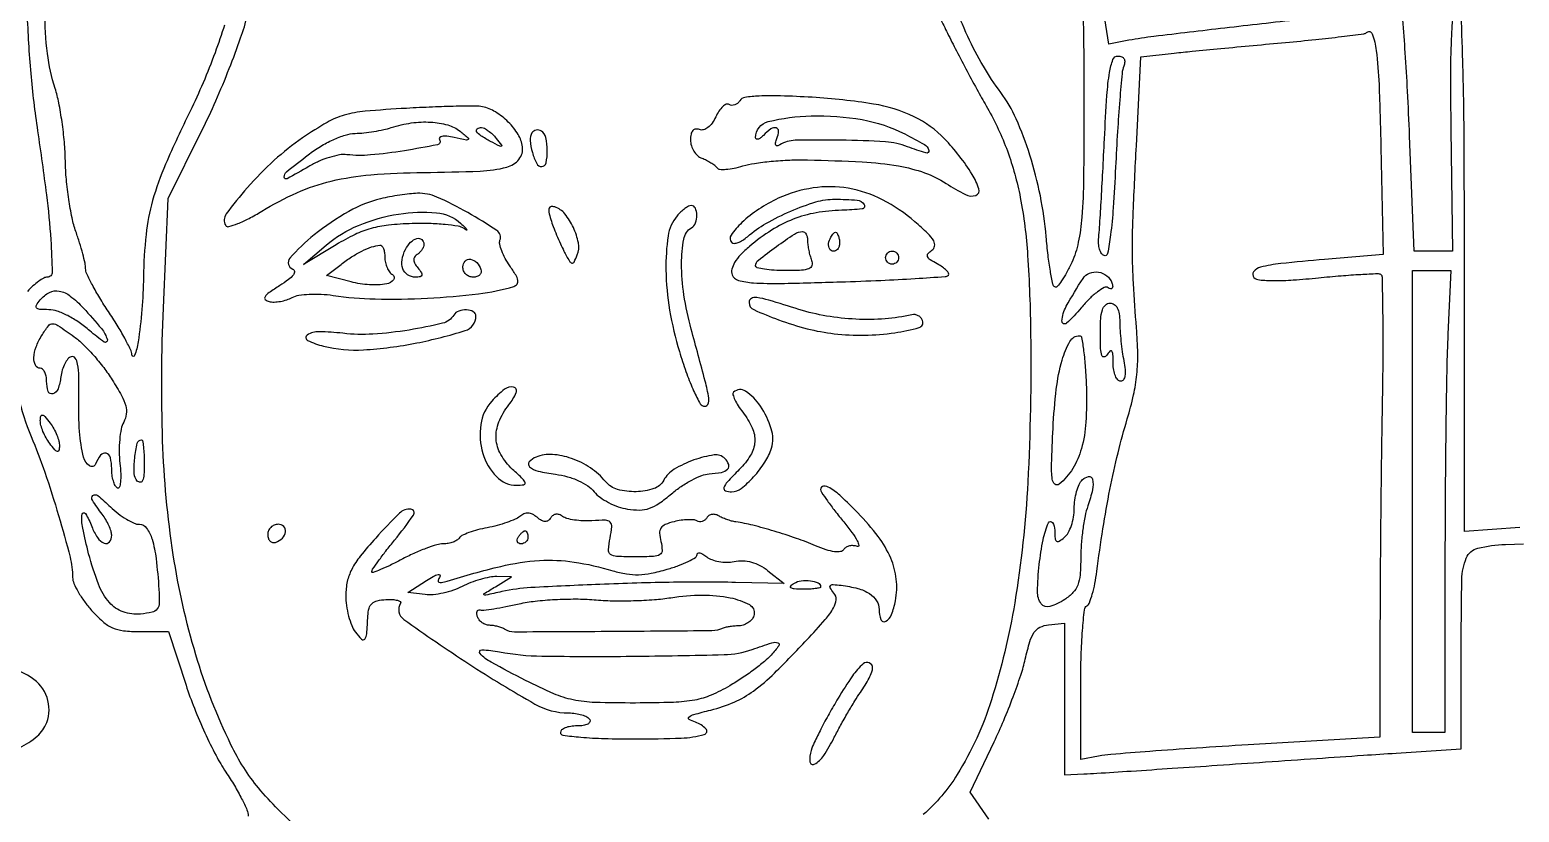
# Model space of a CAD drawing. Extents: x 33 to 995, y 30 to 1513.
# Drawn here: x 444.4 to 673.4, y 936.7 to 1057 of the extents above; entities that cross this region are included whole.
import ezdxf

# ---------------------------------------------------------------- set-up
doc = ezdxf.new("R2010")
doc.units = 0

msp = doc.modelspace()

# ---------------------------------------------------------------- linework, layer by layer
for points in [[(969.036452, 1225.056595, -0.000004), (969.039353, 1088.299549, -0.000008), (969.038944, 928.132759, -0.000006), (969.033447, 745.616071)], [(276.975462, 751.66875, 0.000287), (291.244919, 723.455401, 0.000683), (301.894641, 702.5, -0.000082), (311.121065, 684.399125, -0.000073), (320.711442, 665.569818, -0.000073), (329.335168, 648.62616, -0.000225), (335.160797, 637.163211), (346.5, 614.826422), (501, 614.908769, -0.000002), (561.298067, 614.940643, -0.000003), (614.572792, 614.968231, -0.000002), (659.799513, 614.99122, -0.000053), (670.673333, 614.995558), (685.846667, 615)], [(56.838383, 550.971158, 0.000004), (56.774237, 658.613587, 0.000005), (56.715227, 754.844653, 0.000003), (56.664187, 835.950257, 0.000067), (56.646079, 859.5, -0.000403), (56.643947, 881.789623, -0.00003), (56.690827, 942.55625, -0.000042), (56.757144, 1015.035999, -0.000032), (56.841506, 1094.5), (57.067621, 1295.5)], [(972.956293, 313.397605, 0.000039), (972.978038, 768.984398, 0.000039), (972.928152, 1226.063636, 0.000618)], [(53.508353, 1474.214499, 0.000027), (53.251612, 1321.329098, 0.00033), (53.052888, 1115.372179, 0.000076), (53, 768.50806), (53, 62.314567)], [(38.822837, 332.31249, -0.000046), (38.889141, 769.339498, -0.000051), (39.034879, 1189.135476, -0.000465), (39.288314, 1372.643788, -0.000087), (39.584884, 1491.939655, -0.098597), (40.571108, 1496.824427, -0.031477), (42.041633, 1499.802126, -0.045918), (43.725173, 1502.193461, -0.046088), (45.811833, 1504.231037, -0.032025), (48.5, 1506.13944, -0.137776), (53.048935, 1507.445047, -0.000422), (114.224298, 1507.740408, -0.000933), (216.862219, 1507.95772, -0.000061), (514.602117, 1507.996262), (977.704234, 1508), (981.07832, 1505.726203, -0.029148), (982.52989, 1504.619797, -0.018066), (984.105016, 1503.165079, -0.018106), (985.561024, 1501.610852, -0.030905), (986.643885, 1500.200472), (988.835363, 1496.948538), (989.233898, 772.224269), (989.632433, 47.5)], [(995.005458, 43.718342), (994.752729, 770.609171), (994.5, 1497.5), (991.694724, 1502.272392, 0.032229), (990.320582, 1504.29898, 0.021357), (988.502755, 1506.444128, 0.02152), (986.549572, 1508.384329, 0.038625), (984.767769, 1509.772392), (980.646091, 1512.5), (515.573046, 1512.712577, 0.000094), (263.010968, 1512.780544, 0.000625), (137.080546, 1512.633358, 0.000111), (51.337268, 1512.406859, 0.105014), (47.5, 1511.580442, 0.060151), (44.399911, 1509.715644, 0.033004), (41.086923, 1506.764579, 0.032003), (38.025614, 1503.225534, 0.039426), (35.669775, 1499.552908), (33.5, 1495.5), (33.247266, 770.21552, 0.000036), (33.115334, 293.12885, 0.000631)], [(49.921437, 30.277249, 0.000009), (186.426532, 30.187823, 0.000194)], [(703.379674, 1077.199471, 0.00003), (702.954765, 1065.209168, 0.00003), (702.494555, 1052.178972, 0.000036)], [(373.192375, 970.703322, -0.000026), (373.275493, 997.513324, -0.000674)], [(639.495433, 1058.571145, 0.001721), (628.158593, 1057.290329, 0.001084), (617.262557, 1055.99737, 0.015642), (613.414209, 1055.409609), (610.328417, 1054.83903), (609.102191, 1062.669515, -0.00664)], [(606.365532, 1059.797234, -0.00448), (606.493696, 1045.966521, -0.002656), (606.435053, 1034.248151, -0.01643), (606.175206, 1028.233051, -0.032473), (605.626025, 1024.362671, -0.054518), (604.610414, 1021.243773, -0.016984), (603.834775, 1019.66913, -0.028674), (603.067081, 1018.414155, -0.029085), (602.390404, 1017.550279, -0.365522), (602.009975, 1017.493835, -0.206894), (601.704889, 1017.931101, -0.007737), (601.326839, 1019.943617, -0.012871), (600.970384, 1022.393713, -0.008573), (600.682625, 1025.216583, 0.028478), (599.788551, 1031.498157, 0.026739), (598.174162, 1037.773789, 0.028125), (596.069293, 1043.340716, 0.055918), (593.691094, 1047.404836, -0.028351), (591.030495, 1051.426392, -0.022995), (588.633892, 1056.009594, -0.021797), (586.545301, 1061.058468, -0.019297)], [(673.5, 980.5), (669.25, 980.192502), (665, 979.885004), (665, 1020.525836, 0.001341), (664.946617, 1040.432163, 0.005885), (664.745227, 1052.184913, 0.00291), (664.461701, 1060.346884, 0.499192)], [(443.987702, 1059.626374, 0.013046), (444.560797, 1050.314798, 0.015143), (445.604411, 1041.5, -0.005395), (446.962239, 1031.675596, -0.014917), (447.636432, 1024.726689, -0.011967), (447.850214, 1019.752764, -0.419796), (447.111634, 1019, 0.127596), (446.5838, 1018.863071, 0.027824), (445.782623, 1018.35711, 0.027275), (444.895412, 1017.649223, 0.023202), (444.038955, 1016.811439, 0.147339)], [(474.349041, 1057.765669, -0.012473), (472.891559, 1053.497454, -0.012063), (471.05927, 1048.884947, -0.013161), (469.055809, 1044.5, 0.010631), (465.28775, 1036.362094, 0.034595), (463.289133, 1030.769245, 0.042115), (462.288851, 1025.56434, 0.022296), (461.887262, 1019, -0.01623), (461.642694, 1014.010295, -0.016273), (461.07503, 1009.051328, -0.054458), (460.527677, 1006.954384, -0.800193), (460.118315, 1007.013348, 0.092461), (459.884686, 1007.883101, 0.011924), (459.00663, 1009.608829, 0.013587), (457.848842, 1011.623068, 0.010955), (456.5, 1013.723898, -0.011616), (455.159715, 1015.817487, -0.014827), (454.028125, 1017.809703, -0.012759), (453.182584, 1019.510355, -0.109403), (453, 1020.334823, 0.054852), (452.912091, 1021.133732, 0.009949), (452.558303, 1022.585167, 0.01061), (452.072, 1024.275035, 0.009441), (451.496352, 1026.010339, -0.033394), (450.910291, 1028.108158, -0.014463), (450.400411, 1030.963073, -0.014236), (450.031256, 1034.041693, -0.018346), (449.876996, 1036.886066, 0.01749), (449.726746, 1039.747055, 0.013173), (449.369095, 1042.876586, 0.013361), (448.876066, 1045.803972, 0.029722), (448.310458, 1047.991673, -0.047794), (447.119937, 1053.39386, -0.030385), (446.729291, 1059.827532, -0.030231)], [(486.912541, 933.108361, -0.011225), (482.598974, 937.168227, -0.025655), (479.58106, 940.460555, -0.031323), (477.303946, 943.596744, -0.028035), (475.34277, 947.108361, -0.040703), (469.942016, 960.954029, -0.034298), (466.476657, 976.307581, -0.030132), (464.838622, 993.837964, -0.019319), (464.955368, 1014.284117), (465.700117, 1031.068234), (470.886756, 1041.554338, 0.011539), (473.005406, 1046.098679, 0.009239), (475.082073, 1051.083896, 0.00936), (476.832133, 1055.768724, 0.02331), (477.88532, 1059.270221, -0.041069)], [(584.325899, 1058.825285, -0.008735), (585.524379, 1056.5, 0.004776), (586.887168, 1053.803708, 0.002919), (588.544207, 1050.646875, 0.002925), (590.222358, 1047.538644, 0.005191), (591.646682, 1045, -0.042868), (594.722757, 1038.397451, -0.040321), (596.703848, 1031.231144, -0.031225), (597.835307, 1022.347371, -0.012905), (598.301273, 1010.231666, -0.015924), (597.864443, 987.498025, -0.028518), (595.850192, 968.933593, -0.035013), (592.276081, 954.011949, -0.0622), (587.022123, 942.535795, -0.075232), (581.795811, 936.377983, -0.015913)], [(663.257785, 1060.047093, 0.010073), (662.992872, 1056.198951, 0.012014), (662.85464, 1050.571999, 0.003288), (662.908259, 1041.695398), (663.144128, 1023), (660.214832, 1023), (657.285537, 1023), (656.561021, 1040.727762, 0.002509), (656.246426, 1047.582269, 0.003897), (655.899347, 1053.490673, 0.001229), (655.546746, 1058.59813, 0.121135)], [(442.661886, 1000.703281, 0.049706), (444.612798, 994.5, -0.018623), (446.709334, 989.042755, -0.010719), (448.845279, 982.331141, -0.008632), (450.603047, 975.965282, -0.063121), (451, 972.833406, 0.103288), (451.189626, 971.925249, 0.027694), (451.857154, 970.601525, 0.026832), (452.801126, 969.148358, 0.024873), (453.917971, 967.765777, 0.029043), (455.651661, 966.038608, 0.077302), (457.117264, 965.09683, 0.076433), (458.809566, 964.638875, 0.027935), (461.293269, 964.5), (465.750596, 964.5), (468.43207, 956.266126, 0.016445), (469.710418, 952.739114, 0.012379), (471.33731, 948.947947, 0.01255), (473.046498, 945.45627, 0.028014), (474.556772, 942.915637, -0.013754), (475.87482, 940.835725, -0.01677), (476.987341, 938.817484, -0.015403), (477.804388, 937.07948, -0.103149), (477.995879, 936.149511, 0.046245)], [(591.856577, 935.656603), (589.009873, 939.813207), (592.677148, 947.535445, 0.011378), (594.164042, 950.859571, 0.009423), (595.598961, 954.462508, 0.009543), (596.789452, 957.816463, 0.025123), (597.473956, 960.272941, -0.01583), (598.175587, 962.984733, -0.077889), (598.847128, 964.410052, -0.132622), (599.735952, 965.176071, -0.085442), (601.051745, 965.550377), (603.5, 965.812553), (603.5, 954.156277), (603.5, 942.5), (606.5, 942.627174, 0.005225), (608.461113, 942.730846, 0.000397), (613.759375, 943.070704, 0.000546), (620.078623, 943.488021, 0.000416), (627, 943.95848, -0.000095), (634.433085, 944.468513, -0.00008), (642.296875, 945.005328, -0.000081), (649.46864, 945.492579, -0.000226), (654.5, 945.831307), (664.5, 946.5), (664.5, 961.5, -0.004687), (664.603388, 972.528526, -0.093683), (665.287734, 975.810519, -0.240689), (667.068259, 977.328625, -0.049508), (671.287323, 977.90032), (674.074645, 978)], [(442.83543, 946.644543, 0.062653), (445.5417, 948.432634, 0.125264), (447.006504, 950.517106, 0.176142), (447.062948, 954.378908, 0.16983), (444.630343, 957.445983, 0.100787), (439.507814, 959.39115, 0.040525)]]:
    msp.add_lwpolyline(points, format="xyb")
for points in [[(652.145972, 1039), (652.5, 1022.5), (643.5, 1021.725487, 0.004568), (636.745243, 1021.08197, 0.036278), (633.65838, 1020.530951, 0.163712), (632.588735, 1019.839723, 0.38153), (632.638338, 1018.961662, 0.178163), (633.476502, 1018.574447, 0.018407), (635.686719, 1018.478608, 0.018445), (638.674591, 1018.569355, 0.008482), (642.555556, 1018.896955, -0.004429), (646.026745, 1019.218324, -0.006732), (649.04843, 1019.430176, -0.002908), (651.620422, 1019.560731, -0.150127), (652.098674, 1019.437019, -0.255745), (652.337363, 1019.019057, -0.00111), (652.422618, 1013.659167, -0.004885), (652.446682, 1007.5126, -0.003015), (652.360772, 1000.284508, 0.001227), (652.230892, 991.884915, 0.000789), (652.119512, 982.140713, 0.000792), (652.040658, 972.603381, 0.001489), (652.012099, 964.896644), (652, 948.293288), (631.75, 947.088283, 0.00163), (623.792769, 946.588745, 0.002238), (616.640625, 946.084177, 0.001433), (610.634121, 945.61609, 0.026664), (608.75, 945.362184), (606, 944.841089), (606, 956.361528, -0.007644), (606.068153, 960.818963, -0.01178), (606.276778, 964.668895, -0.00625), (606.565719, 967.863705, -0.2327), (606.942222, 968.464291, 0.164888), (607.34247, 968.948861, 0.020484), (607.78208, 970.264024, 0.022381), (608.181978, 971.920588, 0.01679), (608.478191, 973.773308, -0.008109), (609.405836, 980.300264, -0.00993), (610.492284, 986.365134, -0.010618), (611.741124, 991.993335, -0.012908), (613.1578, 997.205263, 0.017742), (614.119637, 1000.883953, 0.02988), (614.629388, 1004.032367, 0.02928), (614.765911, 1007.263321, 0.016243), (614.573406, 1011.205263, -0.006053), (614.100914, 1018.024921, -0.014071), (613.952712, 1023.146773, -0.010753), (614.07451, 1029.024451, -0.002316), (614.551382, 1039.194105), (615.257107, 1052.888211), (620.378554, 1053.440368, -0.002308), (623.12171, 1053.723312, -0.000606), (627.520575, 1054.151144, -0.000615), (632.530145, 1054.626028, -0.00063), (637.5, 1055.084659, 0.003005), (642.131035, 1055.534208, 0.004725), (646.102292, 1055.981782, 0.001398), (649.535883, 1056.411404, 0.164523), (649.933333, 1056.605063, -0.54741), (650.819955, 1056.404763, -0.055527), (651.434357, 1053.849508, -0.021818), (651.861073, 1048.61872, -0.004079)], [(612.61887, 1051.449174, 0.068577), (612.35816, 1050.333041, 0.002855), (612.002529, 1046.24708, 0.004897), (611.655321, 1041.386557, 0.003454), (611.356372, 1035.917677, -0.004941), (610.996615, 1029.676855, -0.015348), (610.583561, 1025.482313, -0.014143), (610.13172, 1022.630527, -0.459152), (609.594491, 1022.319712, -0.171026), (609.194274, 1022.640155, -0.06687), (608.89938, 1023.294643, -0.055887), (608.744473, 1024.155051, -0.044164), (608.7651, 1025.101209, 0.011912), (608.89837, 1026.642647, 0.001054), (609.133755, 1030.540668, 0.001378), (609.39193, 1035.191929, 0.001073), (609.647828, 1040.25, -0.004259), (610.02931, 1046.944721, -0.0243), (610.434555, 1050.483164, -0.047378), (610.952177, 1052.450274, -0.314495), (611.739717, 1053, -0.09295), (612.311551, 1052.892769, -0.172774), (612.664129, 1052.587933, -0.152921), (612.769838, 1052.097347, -0.068896)], [(553.570583, 1046.114205, -0.079332), (553.229893, 1045.719362, -0.090985), (552.797804, 1045.472488, -0.10077), (552.343116, 1045.409917, -0.122981), (551.935155, 1045.540076, 0.244546), (551.496192, 1045.572573, 0.085595), (550.949152, 1045.216855, 0.061045), (550.379635, 1044.542791, 0.038034), (549.879798, 1043.635531, -0.046087), (549.330239, 1042.674893, -0.074538), (548.682439, 1041.994063, -0.098259), (548.008526, 1041.655492, -0.160374), (547.375545, 1041.686132, 0.116598), (546.78676, 1041.76566, 0.193886), (546.349106, 1041.537306, 0.131986), (546.082221, 1040.976839, 0.045521), (546, 1040.075604, 0.075157), (546.130869, 1039.209885, 0.065369), (546.514063, 1038.375711, 0.067857), (547.080961, 1037.698109, 0.096586), (547.75, 1037.291557, -0.027104), (548.460367, 1036.984787, -0.025567), (549.147831, 1036.597562, -0.026459), (549.720285, 1036.191469, -0.076031), (550.051125, 1035.835711, 0.225821), (550.47636, 1035.586985, 0.037238), (551.453464, 1035.576607, 0.034671), (552.689951, 1035.742206, 0.024323), (554.051125, 1036.091344, -0.038037), (555.817851, 1036.493258, -0.013443), (558.396268, 1036.806158, -0.013254), (561.258486, 1036.999284, -0.015181), (564, 1037.028088, -0.008775), (572.402529, 1036.713671, -0.028244), (577.960645, 1036.091795, -0.042348), (581.994348, 1035.050898, -0.061491), (585.285028, 1033.420482, 0.028064), (588.258414, 1031.691373, 0.203158), (589.873211, 1031.578553, 0.411454), (590.356881, 1032.557224, 0.058452), (589.304267, 1034.802147, 0.052835), (585.059496, 1040.262562, 0.089145), (580.375318, 1043.653649, 0.07246), (574.121353, 1045.616568, 0.025187), (564.706249, 1046.647865, 0.006446), (559.839754, 1046.871141, 0.020214), (556.56712, 1046.84671, 0.024425), (554.359234, 1046.632479, 0.22143)], [(502.332588, 1044.954387, 0.007548), (495.958967, 1044.501924, 0.047875), (492.766703, 1043.915607, 0.062726), (490.116653, 1042.787028, 0.018191), (486.355248, 1040.40636, 0.034161), (481.999888, 1036.963264, 0.028205), (477.848586, 1032.742984, 0.021665), (474.603544, 1028.709054, 0.305968), (474.532558, 1026.94732, 0.334607), (475.006426, 1026.762745, 0.025658), (476.385944, 1027.2286, 0.027065), (478.121157, 1028.026701, 0.016599), (480.07709, 1029.142452, -0.034152), (485.489239, 1031.982963, -0.044928), (490.77121, 1033.764176, -0.038686), (496.872296, 1034.736995, -0.017845), (504.908931, 1035.09968, 0.007201), (513.645014, 1035.307754, 0.053895), (517.739522, 1035.909425, 0.159032), (519.6206, 1037.112516, 0.20787), (520.171824, 1039.055334, 0.105239), (519.500696, 1040.933741, 0.058603), (517.985101, 1042.847036, 0.057569), (516.020182, 1044.399867, 0.086967), (514, 1045.207402, 0.053837), (512.985165, 1045.308414, 0.00333), (509.953948, 1045.262878, 0.004907), (506.336425, 1045.1489, 0.003616)], [(510.55887, 1041.431871, -0.005304), (511.808499, 1040.400268, -0.428458), (511.822284, 1040.172635, -0.26059), (511.542428, 1040.08242, -0.003356), (509.666211, 1040.471953, 0.022731), (508.557253, 1040.657712, 0.067031), (507.785971, 1040.647416, 0.183596), (507.437268, 1040.452202, 0.323325), (507.414657, 1040.138088, -0.521859), (507.079131, 1039.362693, -0.009959), (502.005642, 1038.436704, -0.017789), (496.799412, 1037.782327, -0.051355), (493.168414, 1037.830113, 0.075393), (492.027551, 1037.790485, 0.028797), (490.480551, 1037.407312, 0.027724), (488.820642, 1036.790439, 0.030459), (487.292383, 1036.010004, -0.007771), (483.990297, 1034.130288, -0.554814), (483.534907, 1034.385674, -0.238988), (483.901996, 1035.202098, -0.005948), (487.208548, 1037.80657, -0.027693), (489.084735, 1039.08989, -0.029205), (491.059081, 1040.13323, -0.031407), (492.920462, 1040.844418, -0.067524), (494.431785, 1041.09968, 0.019172), (495.788771, 1041.195936, 0.012788), (497.333087, 1041.405267, 0.012885), (498.822539, 1041.685652, 0.024529), (500, 1042, -0.042123), (503.069337, 1042.704885, -0.048863), (506.062508, 1042.836354, -0.054766), (508.666372, 1042.407651, -0.102079)], [(516.127555, 1040.33628, -0.005653), (516.957727, 1039.30642, -0.467986), (516.920543, 1039.130474, -0.245559), (516.666209, 1039.129072, -0.003375), (515.25, 1039.871464, -0.021079), (513.785079, 1040.733193, -0.106453), (513.118362, 1041.400698, -0.420826), (513.212089, 1041.812176, -0.138418), (513.877555, 1042, -0.125596), (514.306514, 1041.890522, -0.034247), (514.900484, 1041.511282, -0.032371), (515.53766, 1040.973047, -0.028733)], [(578.928804, 1041.036321, -0.012594), (581.96082, 1039.391987, -0.208121), (582.630801, 1038.488924, -0.577106), (582.201496, 1038.087478, -0.017942), (579.388688, 1039.053562, 0.076218), (575.981182, 1039.796162, 0.011919), (569.084757, 1040.062471, 0.009161), (562.09211, 1040.037563, 0.133711), (559.746729, 1039.34347, -0.081622), (559.331439, 1039.172427, -0.357835), (559.11055, 1039.28172, -0.170867), (559.079007, 1039.649344, -0.028391), (559.298676, 1040.335955, 0.077089), (559.54106, 1041.459178, 0.368388), (559.175497, 1041.942794, 0.211417), (558.360051, 1041.778271, 0.042429), (557.2, 1040.8, -0.033322), (556.738359, 1040.396106, -0.090374), (556.3525, 1040.199179, -0.222394), (556.110257, 1040.234805, -0.251912), (556, 1040.439757, -0.345628), (557.939711, 1042.910614, -0.053472), (564.544471, 1043.793286, -0.049821), (572.411478, 1043.213648, -0.074799)], [(521.617336, 1041.189853, 0.162918), (521.340759, 1040.011687, 0.047238), (521.692214, 1038.152443, 0.046619), (522.353473, 1036.469589, 0.283018), (523.116631, 1036, 0.356483), (523.795792, 1036.554712, 0.052486), (523.97901, 1038.454075, 0.049718), (523.7599, 1040.473776, 0.205263), (523.069098, 1041.457295, 0.089335), (522.674123, 1041.61294, 0.095125), (522.258646, 1041.616057, 0.099858), (521.887426, 1041.467256, 0.10967)], [(559.5, 1031.119269, 0.038609), (556.49597, 1029.448154, 0.043346), (553.907142, 1027.390904, 0.049705), (552.236522, 1025.460379, 0.364864), (552.333333, 1024.333333, 0.218793), (552.71068, 1024.193621, 0.069449), (553.31137, 1024.324717, 0.054462), (554.02353, 1024.679656, 0.037526), (554.743869, 1025.222952, -0.050689), (557.604159, 1027.26461, -0.028593), (561.424762, 1029.164491, -0.028418), (565.289477, 1030.564163, -0.073961), (568.210162, 1030.984687, -0.019672), (571.629622, 1030.83416, -0.239243), (572.712878, 1030.165547, -0.547336), (572.386912, 1029.496636, -0.023664), (569.250004, 1029.281597, 0.038613), (565.299542, 1028.891953, 0.049496), (561.784502, 1027.902408, 0.04818), (558.460064, 1026.215326, 0.033909), (555.078687, 1023.73075, 0.025863), (553.689128, 1022.427919, 0.054519), (552.787454, 1021.25879, 0.076619), (552.359589, 1020.232764, 0.153323), (552.413602, 1019.364555, 0.240063), (553.364998, 1018.50767, 0.049208), (555.666515, 1018.127666, 0.021557), (559.888304, 1018.033966, 0.002679), (569.071359, 1018.275293, 0.002974), (575.259918, 1018.507967, 0.004714), (580.558057, 1018.788796, 0.001295), (585.153765, 1019.087811, 0.181411), (585.643802, 1019.310468, 0.332179), (585.685562, 1019.598511, 0.070436), (585.363998, 1020.032133, 0.048256), (584.764253, 1020.53283, 0.026956), (583.950547, 1021.026467, -0.021583), (582.839177, 1021.684457, -0.155075), (582.449601, 1022.160942, -0.279034), (582.525632, 1022.613241, -0.068811), (583.1149, 1023.132809, 0.206496), (583.536127, 1023.778111, 0.178927), (583.388004, 1024.578193, 0.067503), (582.487091, 1025.71075, 0.012272), (580.5, 1027.523252, 0.05979), (575.508732, 1030.905099, 0.076768), (570.256053, 1032.662289, 0.079656), (564.873641, 1032.719437, 0.070647)], [(498.358195, 1031.046066, 0.071243), (493.481004, 1029.118727, 0.038758), (488.139824, 1025.49542, 0.045805), (484.397701, 1021.902314, 0.528077), (484.832381, 1020.252029, -0.299026), (485.107604, 1019.888585, -0.18478), (484.944182, 1019.357337, -0.067406), (484.183384, 1018.616186, -0.019773), (482.832381, 1017.695545, 0.012256), (481.212613, 1016.627044, 0.094074), (480.578082, 1015.979891, 0.36285), (480.624901, 1015.548869, 0.138905), (481.197593, 1015.243107, 0.062912), (481.982758, 1015.17328, 0.034463), (482.944728, 1015.275492, 0.033747), (483.922419, 1015.517055, 0.045457), (484.761435, 1015.872324, -0.083394), (485.782455, 1016.216347, -0.026947), (487.374665, 1016.383675, -0.025779), (489.212917, 1016.382348, -0.024864), (491.063843, 1016.192923, 0.033185), (497.504019, 1015.641867, 0.017247), (505.572871, 1015.766777, 0.016993), (513.382759, 1016.423989, 0.045889), (518.821033, 1017.581127, 0.160443), (519.326614, 1017.941715, 0.208627), (519.450353, 1018.490606, 0.08833), (519.121238, 1019.349751, 0.01721), (518.213617, 1020.745873, -0.028215), (517.506485, 1021.887809, -0.033359), (516.975542, 1023.041426, -0.035453), (516.669478, 1024.05313, -0.141611), (516.706926, 1024.693025, 0.342608), (516.213916, 1026.179024, 0.018771), (511.751826, 1028.931769, 0.024957), (507.011738, 1031.31177, 0.113635), (504, 1031.888254, 0.018758), (502.818958, 1031.799884, 0.008997), (501.31147, 1031.602508, 0.008906), (499.743663, 1031.339846, 0.012573)], [(510.686346, 1027.25, -0.0066), (511.362498, 1026.613176, -0.058899), (511.620256, 1026.297334, -0.762155), (511.567483, 1026.23903, -0.033322), (511.186417, 1026.464328, 0.110857), (510.271145, 1026.829638, 0.015809), (508.253501, 1027.087934, 0.017334), (505.809043, 1027.237345, 0.014003), (503.178993, 1027.233078, 0.018471), (499.566079, 1026.992233, 0.042104), (496.882767, 1026.482692, 0.044696), (494.42127, 1025.55295, 0.023386), (491.539706, 1023.989045), (486.5, 1020.940591), (490, 1023.917858, -0.077976), (494.959877, 1026.953548, -0.058538), (501.125883, 1028.704273, -0.06237), (506.931204, 1028.908293, -0.164666)], [(524.519698, 1027.868313, 0.015627), (524.891999, 1026.781683, 0.008336), (525.416323, 1025.461317, 0.00829), (525.997187, 1024.129456, 0.012783), (526.547526, 1023, 0.008893), (527.373076, 1021.477112, 0.195853), (527.761597, 1021.169654, 0.361942), (528.107318, 1021.3207, 0.023054), (528.590056, 1022.406823, 0.141769), (528.757839, 1024.25622, 0.061448), (527.987896, 1026.627728, 0.061483), (526.666152, 1028.738372, 0.143179), (525.145061, 1029.788137, 0.102153), (524.55509, 1029.856913, 0.300687), (524.250394, 1029.614662, 0.132824), (524.219836, 1029.013632, 0.021385)], [(543.930168, 1028.415858, 0.137782), (542.55852, 1025.335131, 0.040546), (542.224526, 1020.123349, 0.037243), (542.793362, 1013.924123, 0.032062), (544.28597, 1007.550983, 0.012497), (545.30266, 1004.47427, 0.017972), (546.366964, 1001.81024, 0.013904), (547.368406, 999.704019, 0.196837), (547.988575, 999.170475, 0.365668), (548.645632, 999.432437, 0.163401), (548.81132, 1000.419245, 0.025716), (548.257882, 1003.02851, 0.001454), (546.108803, 1011, -0.028091), (544.987475, 1016.258984, -0.038859), (544.620247, 1021.066971, -0.043532), (544.955676, 1024.84914, -0.213602), (546.131352, 1026.58118, 0.165962), (546.760074, 1027.345606, 0.090742), (546.977826, 1028.553329, 0.109081), (546.7427, 1029.605237, 0.291235), (546.122445, 1030, 0.121855), (545.696617, 1029.894658, 0.035191), (545.116472, 1029.534658, 0.033134), (544.497986, 1029.022139, 0.029972)], [(564, 1024.581787, 0.032815), (564.043146, 1023.925091, 0.017107), (564.178303, 1023.115525, 0.016939), (564.374442, 1022.290883, 0.024761), (564.606989, 1021.581787, -0.155139), (564.652856, 1020.799762, -0.240741), (564.215549, 1020.302898, -0.082905), (563.064454, 1020.056175, -0.011428), (560.606989, 1020, -0.015307), (558.842053, 1020.054044, -0.025194), (557.358379, 1020.220312, -0.022727), (556.239812, 1020.455716, -0.348391), (556.017281, 1020.75, -0.223618), (556.447208, 1021.611173, -0.00974), (559.199739, 1023.696214, -0.01205), (561.998459, 1025.630317, -0.14618), (563.235918, 1026, -0.179505), (563.52754, 1025.891819, -0.091798), (563.775551, 1025.5834, -0.071806), (563.943514, 1025.124417, -0.051908)], [(499, 1022.059017, 0.05493), (499.087792, 1021.262302, 0.049397), (499.347689, 1020.473314, 0.052468), (499.730195, 1019.807981, 0.097966), (500.183624, 1019.386514, -0.443151), (500.330853, 1018.590693, -0.18913), (499.286911, 1017.956948, -0.060146), (496.661264, 1017.821317, -0.045041), (493.798973, 1018.278995), (490.029908, 1019.235685), (492.264954, 1020.968514, -0.022535), (493.876732, 1022.105688, -0.027778), (495.478455, 1023.009699, -0.030825), (496.972239, 1023.635385, -0.057601), (498.25, 1023.921053, -0.246747), (498.536819, 1023.806842, -0.081456), (498.779688, 1023.406645, -0.058859), (498.9454, 1022.796802, -0.036952)], [(505, 1024.059017, -0.09317), (504.923361, 1023.651299, -0.052969), (504.691986, 1023.204085, -0.050372), (504.352528, 1022.787676, -0.058221), (503.951442, 1022.469989, 0.110253), (503.564792, 1022.092663, 0.160707), (503.443671, 1021.63606, 0.115588), (503.608797, 1021.081807, 0.043282), (504.073886, 1020.410972, -0.024583), (504.623076, 1019.678821, -0.215656), (504.689836, 1019.288979, -0.295938), (504.439767, 1019.060578, -0.041196), (503.705778, 1019, -0.143924), (502.507986, 1019.352076, -0.164544), (501.766703, 1020.282261, -0.129482), (501.642869, 1021.667416, -0.076818), (502.170311, 1023.25, -0.07461), (502.97282, 1024.364698, -0.130584), (503.943039, 1024.94387, -0.253888), (504.670693, 1024.782073, -0.216996)], [(568.604167, 1023.270833, -0.198339), (567.941134, 1022.995338, -0.274516), (567.399603, 1023.315272, -0.160291), (567.239822, 1024.176395, -0.105175), (567.582949, 1025.134215, -0.024362), (568.012891, 1025.759582, -0.233206), (568.294341, 1025.899578, -0.286646), (568.536207, 1025.749629, -0.033951), (568.787251, 1025.138246, -0.052621), (568.903448, 1024.610215, -0.052345), (568.907167, 1024.068604, -0.057227), (568.805016, 1023.594136, -0.115259)], [(513.770833, 1020.1875, -0.134046), (513.795817, 1019.735738, -0.144529), (513.585286, 1019.348828, -0.119977), (513.158616, 1019.089234, -0.077096), (512.583333, 1019, -0.099038), (511.979073, 1019.120875, -0.097945), (511.465104, 1019.465104, -0.097945), (511.120875, 1019.979073, -0.099038), (511, 1020.583333, -0.190724), (511.346973, 1021.459866, -0.244413), (512.153639, 1021.742973, -0.165501), (513.122932, 1021.250696, -0.113253)], [(578, 1022, -0.099038), (577.923658, 1021.618362, -0.097945), (577.70625, 1021.29375, -0.097945), (577.381638, 1021.076342, -0.099038), (577, 1021, -0.099038), (576.618362, 1021.076342, -0.097945), (576.29375, 1021.29375, -0.097945), (576.076342, 1021.618362, -0.099038), (576, 1022, -0.099038), (576.076342, 1022.381638, -0.097945), (576.29375, 1022.70625, -0.097945), (576.618362, 1022.923658, -0.099038), (577, 1023, -0.099038), (577.381638, 1022.923658, -0.097945), (577.70625, 1022.70625, -0.097945), (577.923658, 1022.381638, -0.099038)], [(610.796866, 1018.110804, -0.050249), (610.910469, 1017.605237, -0.200235), (610.826081, 1017.305717, -0.285051), (610.585952, 1017.219271, -0.086151), (610.210193, 1017.370094, 0.264848), (609.61387, 1017.391431, 0.040051), (608.56426, 1016.730303, 0.036083), (607.336912, 1015.666166, 0.023753), (606.080461, 1014.281445, -0.037558), (603.800806, 1011.904242, -0.670005), (603.110607, 1012.2371, -0.11303), (603.775925, 1014.514021, -0.015325), (606.348509, 1018.805368, -0.15968), (607.349672, 1019.620656, -0.131151), (608.727472, 1019.767147, -0.127591), (610.023575, 1019.205824, -0.147772)], [(662.449642, 1010.25, 0.006655), (662.27831, 1004.885541, 0.001517), (662.136715, 995.8, 0.00157), (662.038137, 985.32344, 0.001527), (662.004141, 974.75), (662, 949), (659.5, 949), (657, 949), (657, 984.5), (657, 1020), (659.945501, 1020), (662.891002, 1020)], [(452.645441, 1014.25, -0.013333), (455.430082, 1011.081489, -0.105193), (456.336341, 1009.360636, -0.698708), (455.871192, 1009.024195, -0.031715), (453.633383, 1010.75, 0.029069), (451.985311, 1012.034949, 0.031817), (450.24673, 1013.078253, 0.034455), (448.620223, 1013.781301, 0.084981), (447.342759, 1014, -0.015857), (445.930171, 1014.044811, -0.196791), (445.45684, 1014.274647, -0.330363), (445.418969, 1014.685166, -0.036658), (446, 1015.5, -0.101216), (447.423209, 1016.642275, -0.166645), (448.93486, 1016.861977, -0.119458), (450.633096, 1016.096012, -0.040428)], [(555, 1015.10858, 0.295079), (555.713609, 1014.004681, 0.017845), (559.539746, 1012.443699, 0.025341), (563.950031, 1011.074565, 0.033125), (568.100075, 1010.301742, 0.033733), (572.737337, 1010.067611, 0.03264), (577.416078, 1010.453308, 0.030789), (581.132333, 1011.241766, 0.43861), (581.684914, 1012.320258, 0.094216), (581.426932, 1012.749593, 0.085608), (581.021565, 1013.071439, 0.085967), (580.533426, 1013.23795, 0.096176), (580.037435, 1013.220812, -0.037953), (575.920505, 1012.596779, -0.030415), (571.436126, 1012.535111, -0.03004), (566.911774, 1013.021627, -0.034173), (562.673791, 1014.038547, 0.003203), (558.02922, 1015.462135, 0.038134), (556.193265, 1015.862635, 0.162149), (555.353312, 1015.707225, 0.273086)], [(612, 1012.125, 0.016795), (612.044549, 1010.79916, 0.009154), (612.183594, 1009.176563, 0.009113), (612.385443, 1007.530513, 0.014289), (612.625, 1006.125, -0.024292), (612.827241, 1004.776084, -0.064816), (612.798889, 1003.805556, -0.117627), (612.5563, 1003.220114, -0.240425), (612.125, 1003, -0.222128), (611.693186, 1003.201793, -0.075996), (611.325971, 1003.807812, -0.05795), (611.072876, 1004.696977, -0.039012), (610.984687, 1005.75, 0.011096), (610.945789, 1007.150937, 0.155556), (610.771138, 1007.616929, 0.461139), (610.487379, 1007.628119, 0.043106), (610, 1007, -0.212321), (609.578012, 1006.72435, -0.375494), (609.248894, 1006.929865, -0.063395), (609.064582, 1008.019476, -0.009431), (609.015313, 1010.25, -0.015177), (609.078298, 1012.57116, -0.061443), (609.331491, 1013.960885, -0.125702), (609.797889, 1014.716442, -0.194308), (610.5, 1015, -0.149128), (611.14269, 1014.803953, -0.125086), (611.619565, 1014.270833, -0.084104), (611.908903, 1013.377042, -0.036331)], [(509.605619, 1013.170894, -0.196888), (507.889641, 1011.923898, -0.019099), (502.750161, 1010.874449, -0.025035), (497.165734, 1010.23974, -0.045057), (492.561645, 1010.363809, 0.024573), (488.880802, 1010.613966, 0.151626), (487.079878, 1010.091735, 0.581931), (487.134078, 1009.277366, 0.051139), (489.573293, 1008.392249, 0.077107), (495.72208, 1007.824992, 0.03335), (503.897398, 1008.882085, 0.027093), (511.350836, 1010.780795, 0.327838), (513, 1013.02568, 0.274187), (512.607428, 1013.687747, 0.114902), (511.570629, 1013.976427, 0.097174), (510.375332, 1013.794571, 0.169727)], [(451.214531, 1009.847241, -0.039455), (452.574823, 1008.706947, -0.017593), (454.184952, 1007.009824, -0.017287), (455.771216, 1005.08531, -0.022405), (457.081158, 1003.210975, -0.014897), (458.512977, 1000.79713, -0.06003), (459.156483, 999.212166, -0.098638), (459.243679, 997.95263, -0.091221), (458.848708, 996.717309, 0.074293), (458.467404, 995.649855, 0.025632), (458.232466, 994.024108, 0.024811), (458.153722, 992.179055, 0.026326), (458.261567, 990.371741, -0.017502), (458.38745, 988.745219, -0.035949), (458.34962, 987.468733, -0.058645), (458.175152, 986.683556, -0.479534), (457.875115, 986.577183, -0.142039), (457.537981, 986.950111, -0.041868), (457.257065, 987.676198, -0.038336), (457.064477, 988.584967, -0.033061), (457, 989.559017, 0.059707), (456.798373, 991.241469, 0.271889), (456.139376, 991.921776, 0.306063), (455.300218, 991.64028, 0.067377), (454.506829, 990.25, -0.48779), (453.587982, 989.986667, -0.175054), (452.691798, 991.308932, -0.045255), (452.0613, 995.250844, -0.022088), (451.939048, 1000.346204, 0.008386), (451.950557, 1003.722236, 0.040991), (451.768974, 1005.621867, 0.104035), (451.387974, 1006.563283, 0.335923), (450.788612, 1006.769085, 0.140912), (450.27154, 1006.417319, 0.053848), (449.785581, 1005.684955, 0.047826), (449.399931, 1004.726847, 0.04234), (449.183578, 1003.672881, -0.055942), (448.75136, 1001.823612, -0.236915), (447.954535, 1001.059912, -0.409761), (447.249279, 1001.426057, -0.078699), (447, 1003, 0.048028), (446.926307, 1003.765418, 0.068025), (446.70625, 1004.4125, 0.088204), (446.381882, 1004.848523, 0.191087), (446, 1005, -0.287831), (445.278369, 1005.45294, -0.125076), (445.042787, 1006.609658, -0.077024), (445.381365, 1008.265557, -0.050747), (446.240547, 1010.013569, -0.022602), (447.276597, 1011.516824, -0.243547), (447.922912, 1011.824549, -0.140887), (448.746445, 1011.557696, -0.006372)], [(606.861007, 1002.077093, -0.023801), (606.78812, 996.685346, -0.052745), (606.107515, 992.635565, -0.069137), (604.770103, 989.558042, -0.082704), (602.704911, 987.170061, -0.35864), (602.03451, 987.167365, -0.196166), (601.615878, 987.93603, -0.036097), (601.524717, 990.264474, -0.003748), (601.746857, 995.742894, -0.017263), (602.248066, 1001.801177, -0.040301), (603.140767, 1006.259384, -0.05807), (604.334896, 1009.130131, -0.271542), (605.818514, 1010, -0.366432), (606.135703, 1009.73149, -0.008754), (606.443364, 1007.672646, -0.015056), (606.701863, 1005.114774, -0.009133)], [(515.454988, 999.950262, 0.148698), (513.756492, 996.345539, 0.108874), (514.075644, 991.907775, 0.120302), (516.16093, 988.333538, 0.203544), (519.30101, 987, 0.038676), (520.353137, 987.081506, 0.445725), (520.554289, 987.390154, 0.134968), (520.228147, 987.947658, 0.006438), (518.646023, 989.452251, -0.077018), (516.834399, 991.740545, -0.115038), (516.115551, 994.177413, -0.111778), (516.540584, 996.732355, -0.069873), (518.07258, 999.365141, 0.062485), (519.21342, 1001.260998, 0.473158), (518.804401, 1002.072247, 0.223819), (517.403412, 1001.758279, 0.043625)], [(552.630521, 1001.297187, 0.269995), (552.532218, 1000.924637, 0.039902), (552.80936, 1000.163495, 0.035933), (553.32002, 999.230491, 0.023477), (554.032755, 998.23123, -0.060204), (555.484174, 995.843877, -0.122179), (555.881199, 993.69666, -0.122005), (555.228811, 991.610771, -0.059938), (553.5, 989.409091, 0.008965), (551.670695, 987.512981, 0.104832), (551.144486, 986.636397, 0.407455), (551.364103, 986.172429, 0.08895), (552.325686, 986, 0.168903), (553.79225, 986.509963, 0.040536), (555.704838, 988.292878, 0.041567), (557.436955, 990.541539, 0.069896), (558.43659, 992.700021, 0.150535), (558.42261, 995.687016, 0.072748), (556.747286, 999.16632, 0.093106), (554.476118, 1001.463686, 0.36244)], [(448.968197, 993.05887, -0.046972), (448.886687, 992.348692, -0.426386), (448.648826, 992.200703, -0.157811), (448.257844, 992.44723, -0.011908), (447.468197, 993.44113, -0.034745), (446.90859, 994.298824, -0.029809), (446.440625, 995.269971, -0.030925), (446.122417, 996.206277, -0.071666), (446.031803, 996.94113, -0.046972), (446.113313, 997.651308, -0.426386), (446.351174, 997.799297, -0.157811), (446.742156, 997.55277, -0.011908), (447.531803, 996.55887, -0.034745), (448.09141, 995.701176, -0.029809), (448.559375, 994.730029, -0.030925), (448.877583, 993.793723, -0.071666)], [(462, 990.3, -0.015007), (461.94955, 988.619451, -0.080088), (461.75, 987.726482, -0.293894), (461.402207, 987.478496, -0.211346), (460.944645, 987.655355, -0.191392), (460.453934, 988.793127, -0.033316), (460.543642, 991.175904, -0.031488), (460.929415, 993.461707, -0.348303), (461.608408, 994, -0.371832), (461.764188, 993.865565, -0.010349), (461.88497, 992.913125, -0.016432), (461.971822, 991.71862, -0.009931)], [(522.25, 991.337719, 0.118446), (521.213501, 990.598814, 0.411802), (521.262173, 989.857906, 0.124614), (522.574121, 989.181597, 0.023676), (525.23978, 988.694664, -0.033311), (527.104965, 988.316708, -0.03936), (528.798398, 987.707738, -0.043499), (530.202868, 986.920606, -0.073221), (531.195113, 986.007373, 0.06658), (532.09652, 985.155464, 0.035648), (533.402394, 984.349524, 0.034757), (534.87664, 983.704922, 0.04549), (536.300189, 983.338712, 0.043473), (538.185787, 983.198953, 0.080715), (539.692756, 983.463827, 0.068853), (541.190866, 984.229646, 0.024533), (543.094857, 985.704613, -0.028443), (544.572128, 986.830651, -0.026944), (546.19388, 987.803975, -0.027977), (547.721747, 988.506033, -0.079482), (548.863032, 988.756645, 0.031364), (550.75425, 988.985135, 0.14861), (551.712102, 989.481372, 0.296815), (551.872921, 990.198275, 0.107665), (551.282681, 991.117319, 0.237801), (549.620843, 991.665211, 0.048461), (546.523027, 990.889669, 0.049201), (543.490042, 989.460022, 0.135978), (541.875132, 987.766681, -0.190879), (540.363159, 986.487524, -0.075765), (537.637125, 986.009144, -0.073671), (534.799685, 986.364529, -0.152771), (532.945277, 987.565937, 0.071286), (530.627423, 989.664312, 0.063678), (527.725721, 991.124526, 0.067905), (524.757533, 991.736842, 0.113322)], [(607.090417, 983.829526, 0.034705), (606.671276, 982.29143, 0.015114), (606.32031, 980.202251, 0.014872), (606.079739, 977.951288, 0.019184), (606, 975.87383, -0.019226), (605.899182, 973.252871, -0.072026), (605.539483, 971.649586, -0.099339), (604.810244, 970.492941, -0.057613), (603.543976, 969.436857, -0.069275), (601.247946, 968.351131, -0.321469), (599.933419, 968.784841, -0.164549), (599.349792, 970.646064, -0.021966), (599.626008, 974.810054, -0.021463), (600.213778, 978.619623, -0.056918), (601.052317, 981.239973, -0.59095), (601.637033, 981.286788, -0.146845), (602, 980.077555, 0.018619), (602.046601, 978.82658, 0.221882), (602.277461, 978.414976, 0.306768), (602.6826, 978.403775, 0.031274), (603.5, 979, 0.096116), (604.075833, 979.702792, 0.041971), (604.559375, 980.81261, 0.039491), (604.889148, 982.114634, 0.042305), (605, 983.422445, -0.034874), (605.091292, 984.729716, -0.033472), (605.363516, 986.030109, -0.035315), (605.761635, 987.14184, -0.092996), (606.2375, 987.8375, -0.158824), (607.218714, 988.336395, -0.398394), (607.821996, 987.921115, -0.109086), (607.809845, 986.329644, -0.027628)], [(461.259406, 981, -0.244083), (462.374862, 980.420975, -0.080525), (463.207636, 978.707877, -0.04373), (463.825271, 975.728013, -0.012335), (464.262923, 971, -0.02172), (464.313082, 968.92778, -0.155836), (463.994326, 967.992341, -0.17986), (463.216459, 967.485724, -0.030969), (461.448901, 967.201476, -0.109312), (458.755446, 967.526877, -0.131349), (456.654683, 968.961594, -0.086501), (454.964375, 971.795378, -0.02762), (453.461437, 976.486745, -0.013651), (452.549981, 980.423687, -0.079338), (452.461097, 982.545749, -0.713947), (452.962929, 982.654948, -0.045453), (453.947271, 980.638688, 0.057303), (454.814864, 978.963214, 0.142882), (455.864326, 978.08878, 0.340851), (456.644907, 978.284918, 0.168472), (457, 979.30887, 0.078188), (456.899906, 979.945043, 0.028056), (456.568717, 980.803467, 0.02702), (456.093726, 981.719555, 0.028807), (455.531803, 982.55887, -0.0178), (454.030501, 984.697943, -0.371261), (454.127744, 985.415988, -0.370163), (454.853558, 985.427721, -0.017777), (456.804719, 983.687091, 0.026674), (457.99967, 982.65865, 0.028643), (459.27023, 981.789333, 0.029823), (460.438374, 981.176507, 0.106277)], [(566, 986.352992, 0.150168), (566.126632, 985.940867, 0.00583), (567.045792, 984.619791, 0.009934), (568.196051, 983.072957, 0.0068), (569.560144, 981.361297, -0.012847), (570.829635, 979.728209, -0.032085), (571.645916, 978.457324, -0.08718), (571.887106, 977.759709, -0.577937), (571.661295, 977.576479, 0.070761), (571.056972, 977.714871, 0.074098), (570.447877, 977.67578, 0.081598), (569.927509, 977.471038, 0.120461), (569.57931, 977.128326, -0.221733), (569.076768, 976.798489, -0.068936), (568.150392, 976.79223, -0.046887), (566.863352, 977.086264, -0.020688), (565.228159, 977.701156, 0.016226), (562.273306, 978.842478, 0.011299), (558.871561, 979.945501, 0.011395), (555.57365, 980.851728, 0.024319), (552.982419, 981.368236, -0.028788), (552.316529, 981.507161, -0.01895), (551.568902, 981.73936, -0.019084), (550.8563, 982.021669, -0.034567), (550.301517, 982.313652, 0.087519), (549.808907, 982.509826, 0.094471), (549.292452, 982.518093, 0.100118), (548.832728, 982.338752, 0.11189), (548.5, 982, -0.084363), (548.189268, 981.647072, -0.093234), (547.78933, 981.431363, -0.100477), (547.363466, 981.385009, -0.115944), (546.97689, 981.514283, 0.117508), (546.466179, 981.683318, 0.029359), (545.581598, 981.707196, 0.028367), (544.538443, 981.614707, 0.025194), (543.469601, 981.403014, 0.036528), (542.12263, 980.958245, 0.148413), (541.462434, 980.417096, 0.163433), (541.249275, 979.633172, 0.046884), (541.442665, 978.37242, -0.052264), (541.638522, 976.997238, -0.271696), (541.289721, 976.348852, -0.127566), (540.312675, 976.054194, -0.009786), (537.544052, 976, -0.009522), (534.637856, 976.055352, -0.150452), (533.714715, 976.378532, -0.257605), (533.383959, 977.097579, -0.03108), (533.627629, 978.888144, 0.023341), (533.895255, 980.65032, 0.2312), (533.645484, 981.333789, 0.194045), (532.920494, 981.625618, 0.016127), (530.852629, 981.557576, -0.025643), (529.483978, 981.538593, -0.026977), (528.143799, 981.661353, -0.027929), (527.007332, 981.893063, -0.098098), (526.339028, 982.21799, 0.077315), (525.820905, 982.496878, 0.114864), (525.310872, 982.553592, 0.12461), (524.857701, 982.379945, 0.101182), (524.5, 982, -0.09412), (524.104448, 981.567895, -0.170936), (523.652727, 981.426553, -0.124697), (523.106163, 981.585774, -0.040308), (522.410972, 982.073886, 0.055927), (521.700216, 982.540554, 0.104735), (521.038559, 982.71695, 0.113244), (520.397648, 982.604493, 0.072976), (519.75, 982.211931, -0.070492), (519.024852, 981.767477, -0.018915), (517.76238, 981.275942, -0.018774), (516.2705, 980.821115, -0.018409), (514.738955, 980.476123, 0.018607), (513.258734, 980.142077, 0.023561), (511.92175, 979.719286, 0.022622), (510.860377, 979.272264, 0.14433), (510.429938, 978.886637, -0.119094), (510.085972, 978.546262, -0.048543), (509.488313, 978.26045, -0.044403), (508.756796, 978.065604, -0.042918), (507.993898, 978, 0.073515), (506.980565, 977.8502, 0.016496), (505.323031, 977.288888, 0.016767), (503.434484, 976.505868, 0.01553), (501.552915, 975.579192, -0.009139), (499.806306, 974.69107, -0.016406), (498.337419, 974.036292, -0.011914), (497.181575, 973.597674, -0.51733), (497, 973.7262, -0.152944), (497.114946, 974.093189, -0.004825), (498.03175, 975.386335, -0.008972), (499.166463, 976.896723, -0.006054), (500.51234, 978.580364, 0.019555), (503.411845, 982.415381, 0.570029), (502.996231, 983.326612, 0.224303), (501.26036, 982.723091, 0.015647), (497.593677, 978.892968, 0.015007), (495.233034, 976.103352, 0.04795), (493.905478, 974.061339, 0.066337), (493.228865, 972.19707, 0.053971), (493, 970.082976, 0.034586), (493.107989, 968.523693, 0.029082), (493.431283, 966.899138, 0.030088), (493.904218, 965.446484, 0.068271), (494.468197, 964.44113, 0.035375), (495.435259, 963.334689, 0.449516), (495.924419, 963.365599, 0.148057), (496.225976, 964.145841, 0.007444), (496.391569, 966.905167, -0.055297), (496.578985, 968.100425, -0.142637), (497.03075, 968.838303, -0.130576), (497.837617, 969.256699, -0.043065), (499.172829, 969.434811, -0.023948), (500.168723, 969.433467, -0.05012), (500.93415, 969.31826, -0.093437), (501.364541, 969.117801, -0.394249), (501.415481, 968.863245, 0.39473), (501.914328, 966.381142, 0.01067), (511.911721, 959.553111, 0.01571), (522.081167, 953.367634, 0.129476), (527.274029, 952, -0.035296), (528.317625, 951.926238, -0.039887), (529.297432, 951.70625, -0.043725), (530.083809, 951.384856, -0.136295), (530.5, 951, -0.253782), (530.521766, 950.615199, -0.1651), (530.205217, 950.287316, -0.083483), (529.520664, 950.068671, -0.035659), (528.559017, 950, 0.037227), (527.579009, 949.926934, 0.055981), (526.751711, 949.70625, 0.073461), (526.186221, 949.383082, 0.230178), (526, 949, 0.377473), (526.382029, 948.566068, 0.010078), (529.125, 948.271739, 0.014876), (532.755364, 948.064625, 0.00681), (537.5, 948, 0.009271), (544.567357, 948.131051, 0.058588), (548.118597, 948.682759, 0.559835), (548.367261, 949.551099, 0.131155), (546.762946, 950.575238, -0.051462), (545.783755, 951.001016, -0.531677), (545.754246, 951.366962, -0.100887), (546.524076, 951.760758, -0.005771), (549.108995, 952.448947, 0.039627), (552.724945, 953.678888, 0.055944), (555.67747, 955.364883, 0.037751), (558.928131, 958.136878, 0.008996), (563.886197, 963.237265, 0.008464), (566.705366, 966.347616, 0.048612), (568.000277, 968.152824, 0.11385), (568.385373, 969.404896, 0.193457), (568.055337, 970.433323, -0.028851), (567.477933, 971.216926, -0.346192), (567.509222, 971.566745, -0.22133), (567.913346, 971.727875, -0.015188), (569.172323, 971.618555, -0.035637), (571.712977, 971.13459, -0.077486), (573.525804, 970.337736, -0.110447), (574.609227, 969.2469, -0.141428), (575, 967.893011, 0.092332), (575.28599, 966.357517, 0.452432), (576.014682, 966.08924, 0.178428), (576.910677, 967.109438, 0.045553), (577.52103, 969.260406, 0.074946), (577.639568, 972.567085, 0.073002), (576.782844, 975.793746, 0.060329), (574.851815, 979.121576, 0.031814), (571.733702, 982.75, 0.011497), (569.144785, 985.282052, 0.047603), (567.41316, 986.615368, 0.162971), (566.454437, 986.847882, 0.389482)], [(481, 979.416667, 0.077096), (481.089234, 978.841384, 0.119977), (481.348828, 978.414714, 0.144529), (481.735738, 978.204183, 0.134046), (482.1875, 978.229167, 0.113253), (483.250696, 978.877068, 0.165501), (483.742973, 979.846361, 0.244413), (483.459866, 980.653027, 0.190724), (482.583333, 981, 0.099038), (481.979073, 980.879125, 0.097945), (481.465104, 980.534896, 0.097945), (481.120875, 980.020927, 0.099038)], [(521, 979, -0.105053), (520.918938, 978.618444, -0.099167), (520.688914, 978.29375, -0.09642), (520.345238, 978.076123, -0.093332), (519.940983, 978, -0.108972), (519.586039, 978.078288, -0.182303), (519.3746, 978.29375, -0.161196), (519.343488, 978.6179, -0.082592), (519.5, 979, -0.029505), (519.768994, 979.382774, -0.035638), (520.066025, 979.70625, -0.038439), (520.34829, 979.934461, -0.151918), (520.559017, 980, -0.210953), (520.727648, 979.92554, -0.081139), (520.870461, 979.70625, -0.061769), (520.967655, 979.382849, -0.042167)], [(552.71031, 975.284954, -0.05643), (554.051843, 975.3873, -0.057903), (555.37021, 975.184979, -0.055331), (556.657696, 974.672977, -0.044396), (557.907655, 973.857999), (560.383196, 971.910738), (552.941598, 972.066033, 0.009419), (543.402077, 972.085388, 0.005656), (532.080708, 971.76696, 0.004146), (521.465614, 971.260008, 0.040102), (517, 970.648117, -0.001373), (514.539328, 970.114399, -0.21788), (514.27129, 970.173834, -0.525833), (514.278806, 970.341978, -0.002539), (516, 971.404016), (518.5, 972.929129), (516.20034, 972.964565, 0.051202), (515.105947, 972.869214, 0.022517), (513.690039, 972.531336, 0.022003), (512.207535, 972.034658, 0.027501), (510.883943, 971.439985, -0.037376), (509.534326, 970.865342, -0.027746), (507.972966, 970.429291, -0.028304), (506.44492, 970.182275, -0.055016), (505.210504, 970.189985), (502.553802, 970.5), (505.400025, 972.353727, -0.01683), (506.448127, 972.987168, -0.05776), (507.181192, 973.292429, -0.295511), (507.44721, 973.211456, -0.324253), (507.466752, 972.946203, 0.057492), (507.205606, 972.389641, 0.353059), (507.30815, 972.112967, 0.188453), (507.711324, 972.046029, 0.023067), (508.593628, 972.275209, -0.015919), (516.825821, 974.539584, -0.043589), (522.785538, 975.437054, -0.053247), (528.09387, 975.203066, -0.035177), (534.057114, 973.864742, 0.031395), (536.148674, 973.378708, 0.047984), (538.005215, 973.249168, 0.04382), (539.970608, 973.473832, 0.02143), (542.41946, 974.084158, 0.017009), (544.174599, 974.66798, 0.025659), (545.654466, 975.30493, 0.023302), (546.762841, 975.916706, 0.260637), (547, 976.34076, -0.270455), (547.133769, 976.569974, -0.185957), (547.438937, 976.615016, -0.083743), (547.920032, 976.41823, -0.034352), (548.494254, 976.004769, 0.087477), (549.262727, 975.566592, 0.043678), (550.3491, 975.281774, 0.041578), (551.558452, 975.177522, 0.047978)], [(566, 971.393011, -0.354457), (565.874979, 971.238813, -0.017938), (565.192188, 971.119945, -0.022094), (564.304298, 971.037751, -0.013425), (563.25, 971.015313, -0.013404), (561.952663, 971.057329, -0.134771), (561.444512, 971.229745, -0.458049), (561.412012, 971.506965, -0.066116), (561.909316, 971.922793, -0.109167), (563.018734, 972.323861, -0.064643), (564.432158, 972.324305, -0.073203), (565.612341, 971.991397, -0.295614)], [(555.778947, 967.116286, -0.107624), (555.508984, 966.49108, -0.07681), (554.973603, 965.944839, -0.072304), (554.262308, 965.55832, -0.075645), (553.481374, 965.39806, 0.010395), (552.686126, 965.340548, 0.012184), (551.935154, 965.252014, 0.011164), (551.306915, 965.148022, 0.070267), (551, 965.044035, -0.114888), (549.297344, 964.630604, -0.000789), (534.165786, 964.511738, -0.000667), (518.917486, 964.436347, -0.139353), (517.5, 964.833708, 0.047554), (517.01538, 965.070923, 0.025268), (516.378413, 965.274707, 0.024914), (515.70059, 965.418681, 0.035211), (515.086088, 965.473569, -0.082374), (514.51346, 965.579586, -0.067468), (513.961247, 965.868603, -0.068334), (513.51246, 966.289521, -0.089561), (513.242338, 966.78125, -0.053975), (513.138126, 967.256553, -0.120771), (513.186616, 967.620692, -0.196458), (513.37295, 967.816449, -0.171714), (513.65625, 967.839724, 0.096698), (514.216864, 967.803039, 0.006923), (515.768506, 968.023758, 0.009527), (517.623337, 968.350179, 0.007045), (519.662068, 968.77906, -0.027707), (522.092967, 969.186422, -0.014265), (525.169545, 969.439599, -0.014135), (528.358818, 969.52034, -0.020723), (531.162068, 969.395803, 0.017133), (533.989175, 969.249871, 0.011205), (537.253857, 969.266516, 0.011274), (540.438484, 969.426055, 0.021121), (543, 969.721514, -0.037043), (547.826853, 970.123165, -0.052568), (552.111543, 969.710253, -0.072148), (555.046684, 968.654915, -0.329943)], [(558.406205, 960.896357, -0.03665), (557.372148, 959.909662, -0.012746), (555.748067, 958.640839, -0.012582), (553.88228, 957.329706, -0.014325), (552.030604, 956.172048, -0.031842), (549.178402, 954.736016, -0.055645), (546.64742, 953.97635, -0.037057), (543.380922, 953.627691, -0.007424), (537.521968, 953.525691, -0.008228), (531.325716, 953.611794, -0.043206), (527.946289, 954.008004, -0.052172), (524.97325, 954.951564, -0.015402), (520.648711, 957, -0.006011), (515.337971, 959.799975, -0.084085), (513.643646, 961.128549, -0.665793), (513.914863, 961.709519, -0.036853), (516.651565, 961.394963, 0.043753), (523.128574, 960.74077, 0.00573), (536.985129, 960.716518, 0.004122), (551.153817, 960.97094, 0.078215), (555.5, 961.772198, -0.006858), (558.510885, 962.785732, -0.152083), (559.423887, 962.794077, -0.517127), (559.577694, 962.335444, -0.026163)], [(568.689156, 954.25, 0.007685), (567.316042, 951.883593, 0.008219), (566.047637, 949.528125, 0.007871), (565.023631, 947.470549, 0.037734), (564.549365, 946.25, 0.093849), (564.356083, 944.467809, 0.547415), (565.033196, 944.106676, 0.118678), (566.476633, 945.445991, 0.029517), (568.110261, 948.25, -0.008323), (569.070522, 950.071492, -0.006373), (570.178481, 952.031284, -0.006448), (571.26291, 953.839612, -0.015128), (572.130585, 955.15437, 0.017698), (572.846215, 956.250957, 0.020091), (573.450859, 957.350861, 0.019732), (573.88609, 958.317671, 0.096179), (574, 958.90437, 0.296648), (573.489083, 959.689741, 0.292134), (572.556273, 959.547647, 0.062195), (570.902034, 957.687776, 0.015395)]]:
    msp.add_lwpolyline(points, format="xyb", close=True)

doc.saveas('drawing.dxf')
